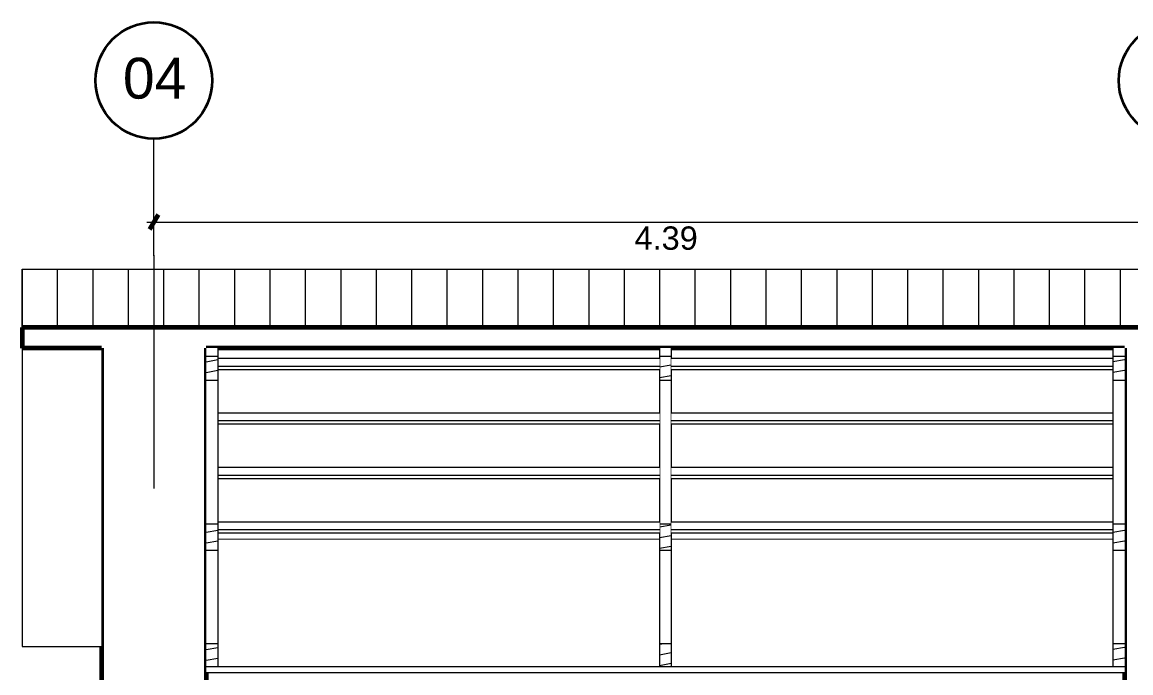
# Model space of a CAD drawing. Header units: metres. Extents: x 48 to 635, y -15 to 39.
# Drawn here: x 513.068 to 517.824, y -11.391 to -8.601 of the extents above; entities that cross this region are included whole.
import ezdxf

# ---------------------------------------------------------------- set-up
doc = ezdxf.new("R2010")
doc.units = ezdxf.units.M
doc.header["$MEASUREMENT"] = 0
doc.linetypes.add('Wipeout_Contour', pattern=[1, 0, -1])
for name, color, linetype in [('Dimensioning - General', 7, 'Continuous'), ('Interior - Furniture', 7, 'Continuous'), ('Shell - Roof', 7, 'Continuous'), ('Site & Landscape - Terrain', 7, 'Continuous'), ('Structural - Bearing', 7, 'Continuous'), ('Structural - Grid', 7, 'Continuous')]:
    doc.layers.add(name, color=color, linetype=linetype)
doc.styles.add('GENERATED_STYLE_1', font='')
doc.styles.get('GENERATED_STYLE_1').set_extended_font_data('Arial')
doc.dimstyles.new('GENERATED_STYLE__7', dxfattribs={"dimtxt": 0.1, "dimasz": 0.0475, "dimexe": 0.18, "dimexo": 0.0625, "dimgap": 0.09, "dimtad": 3, "dimtih": 1, "dimtoh": 1, "dimzin": 0, "dimdsep": 46, "dimtxsty": 'GENERATED_STYLE_1', "dimblk": 'ARROWHEAD_2', "dimblk1": 'ARROWHEAD_2', "dimblk2": 'ARROWHEAD_2', "dimcen": 0.09, "dimclrd": 256, "dimclre": 256, "dimclrt": 5, "dimazin": 0, "dimtfac": 1, "dimtdec": 4, "dimtmove": 0, "dimatfit": 3, "dimfxl": 1, "dimtolj": 1, "dimtzin": 0, "dimarcsym": 0})
pattern_1 = [(10, (535.77004, -14.601266), (-0.00781417, 0.04431635), [])]

# ---------------------------------------------------------------- blocks, each defined once
blk = doc.blocks.new('*D137', base_point=(535.77, -14.6013))
at = {"layer": 'Dimensioning - General', "color": 151, "linetype": 'Continuous', "lineweight": 20, "true_color": 0x80c2ff}
for p, q in [((513.6327, -9.5054), (513.6327, -9.4116)), ((518.0227, -9.5054), (518.0227, -9.4116)), ((513.6021, -9.4585), (513.6327, -9.4585)), ((513.6327, -9.4585), (518.0227, -9.4585))]:
    blk.add_line(p, q, dxfattribs=at)
at = {"layer": 'Dimensioning - General', "color": 7, "linetype": 'Continuous', "lineweight": 60}
for p, q in [((513.6507, -9.4273), (513.6146, -9.4898)), ((518.0407, -9.4273), (518.0046, -9.4898))]:
    blk.add_line(p, q, dxfattribs=at)
at = {"layer": 'Dimensioning - General', "color": 5, "lineweight": 25, "insert": (515.6946, -9.5785), "char_height": 0.1, "attachment_point": 7, "style": 'GENERATED_STYLE_1'}
blk.add_mtext('\\A1;{\\pql;\\fArial|b0|i0|c0|p34;4.39}', dxfattribs=at)
blk = doc.blocks.new('ARROWHEAD_2')
at = {"color": 0, "linetype": 'Continuous', "lineweight": 0}
for p, q in [((0, 0), (-1, 0)), ((-0.38, -0.66), (0.38, 0.66))]:
    blk.add_line(p, q, dxfattribs=at)

msp = doc.modelspace()

# ---------------------------------------------------------------- linework, layer by layer
at = {"layer": 'Structural - Grid', "color": 104, "linetype": 'Continuous', "lineweight": 13, "true_color": 0x029e21}
msp.add_line((513.6327, -9.6013), (513.6327, -9.1013), dxfattribs=at)
at = {"layer": 'Structural - Grid', "color": 7, "linetype": 'Continuous', "lineweight": 35}
for centre in [(513.6327, -8.8513), (518.0227, -8.8513)]:
    msp.add_circle(centre, 0.25, dxfattribs=at)
at = {"layer": 'Structural - Grid', "color": 104, "linetype": 'Continuous', "lineweight": 13, "true_color": 0x029e21}
msp.add_point((513.6327, -9.6013), dxfattribs=at)
msp.add_point((513.6327, -9.6013), dxfattribs=at)

# ---------------------------------------------------------------- texts
at = {"layer": 'Structural - Grid', "color": 7, "lineweight": 13, "insert": (513.4999, -8.8427), "char_height": 0.175, "attachment_point": 4, "style": 'GENERATED_STYLE_1'}
msp.add_mtext('\\A1;{\\pql;\\pt0;\\fArial|b0|i0|c0|p34;04}', dxfattribs=at)

# ---------------------------------------------------------------- dimensions: what is measured, and where the dimension line sits
at = {"layer": 'Dimensioning - General', "color": 151, "linetype": 'Continuous', "lineweight": 20, "true_color": 0x80c2ff}
dim = msp.add_linear_dim(base=(518.0227, -9.4585), p1=(513.6327, -9.4585), p2=(518.0227, -9.4585), dimstyle='GENERATED_STYLE__7', dxfattribs=at)
dim.commit()
dim.dimension.update_dxf_attribs({"geometry": '*D137', "text_midpoint": (515.8245, -9.5285), "dimtype": 160})

# ---------------------------------------------------------------- wipeouts: each hides what was drawn before it
at = {"color": 254, "linetype": 'Wipeout_Contour', "lineweight": 0, "ltscale": 2064.003128}
msp.add_wipeout([(513.0677, -9.6607), (513.0677, -9.9108), (518.7477, -9.9108), (518.7477, -9.6607)], dxfattribs=at).dxf.layer = 'Shell - Roof'
at = {"color": 254, "linetype": 'Wipeout_Contour', "lineweight": 0, "ltscale": 2059.811722}
msp.add_wipeout([(513.9077, -9.9986), (513.9077, -10.0421), (515.8027, -10.0421), (515.8027, -9.9986)], dxfattribs=at).dxf.layer = 'Shell - Roof'
at = {"color": 254, "linetype": 'Wipeout_Contour', "lineweight": 0, "ltscale": 2067.59025}
msp.add_wipeout([(515.8527, -9.9986), (515.8527, -10.0421), (517.7477, -10.0421), (517.7477, -9.9986)], dxfattribs=at).dxf.layer = 'Shell - Roof'
at = {"color": 254, "linetype": 'Wipeout_Contour', "lineweight": 0, "ltscale": 2059.824572}
msp.add_wipeout([(515.8027, -10.0914), (513.9077, -10.0914), (513.9077, -10.2758), (515.8027, -10.2758)], dxfattribs=at).dxf.layer = 'Shell - Roof'
at = {"color": 254, "linetype": 'Wipeout_Contour', "lineweight": 0, "ltscale": 2067.603052}
msp.add_wipeout([(515.8527, -10.2758), (517.7477, -10.2758), (517.7477, -10.0914), (515.8527, -10.0914)], dxfattribs=at).dxf.layer = 'Shell - Roof'
at = {"color": 254, "linetype": 'Wipeout_Contour', "lineweight": 0, "ltscale": 2059.843277}
msp.add_wipeout([(513.9077, -10.3252), (513.9077, -10.5096), (515.8027, -10.5096), (515.8027, -10.3252)], dxfattribs=at).dxf.layer = 'Shell - Roof'
at = {"color": 254, "linetype": 'Wipeout_Contour', "lineweight": 0, "ltscale": 2067.621687}
msp.add_wipeout([(515.8527, -10.5096), (517.7477, -10.5096), (517.7477, -10.3252), (515.8527, -10.3252)], dxfattribs=at).dxf.layer = 'Shell - Roof'
at = {"color": 254, "linetype": 'Wipeout_Contour', "lineweight": 0, "ltscale": 2059.862407}
msp.add_wipeout([(513.9077, -10.559), (513.9077, -10.7433), (515.8027, -10.7433), (515.8027, -10.559)], dxfattribs=at).dxf.layer = 'Shell - Roof'
at = {"color": 254, "linetype": 'Wipeout_Contour', "lineweight": 0, "ltscale": 2067.640745}
msp.add_wipeout([(515.8527, -10.559), (515.8527, -10.7433), (517.7477, -10.7433), (517.7477, -10.559)], dxfattribs=at).dxf.layer = 'Shell - Roof'
at = {"color": 254, "linetype": 'Wipeout_Contour', "lineweight": 0, "ltscale": 2054.992433}
msp.add_wipeout([(513.4077, -9.9986), (513.4077, -11.6913), (513.8577, -11.6913), (513.8577, -9.9986)], dxfattribs=at).dxf.layer = 'Structural - Bearing'
at = {"color": 254, "linetype": 'Wipeout_Contour', "lineweight": 0, "ltscale": 2072.575369}
msp.add_wipeout([(517.7977, -9.9986), (517.7977, -12.2713), (518.2477, -12.2713), (518.2477, -9.9986)], dxfattribs=at).dxf.layer = 'Structural - Bearing'
at = {"color": 254, "linetype": 'Wipeout_Contour', "lineweight": 0, "ltscale": 2059.899856}
msp.add_wipeout([(513.9077, -11.3663), (515.8027, -11.3663), (515.8027, -10.8164), (513.9077, -10.8164)], dxfattribs=at).dxf.layer = 'Structural - Bearing'
at = {"color": 254, "linetype": 'Wipeout_Contour', "lineweight": 0, "ltscale": 2067.678053}
msp.add_wipeout([(515.8527, -10.8164), (515.8527, -11.3663), (517.7477, -11.3663), (517.7477, -10.8164)], dxfattribs=at).dxf.layer = 'Structural - Bearing'

# ---------------------------------------------------------------- next in the draw order: hatches: boundary and pattern name
at = {"layer": 'Shell - Roof', "linetype": 'Continuous', "lineweight": 0, "true_color": 0x000000}
h = msp.add_hatch(dxfattribs=at)
h.set_pattern_fill('Plank_Floor_Ver_0004', color=18, style=0, pattern_type=2)
h.set_pattern_definition([(90, (513.06767, -11.04502), (-0.152, 0), [])])
h.paths.add_polyline_path([(513.0677, -9.6607), (513.0677, -9.9108), (518.7477, -9.9108), (518.7477, -9.6607)])

# ---------------------------------------------------------------- next in the draw order: linework, layer by layer
at = {"layer": 'Shell - Roof', "color": 23, "linetype": 'Continuous', "lineweight": 13, "true_color": 0xbf8080}
msp.add_line((513.0677, -9.6607), (518.7477, -9.6607), dxfattribs=at)
at = {"layer": 'Structural - Bearing', "color": 7, "linetype": 'Continuous', "lineweight": 60}
for p, q in [((513.4077, -9.9986), (513.4077, -11.6913)), ((513.8577, -9.9986), (513.8577, -10.0349)), ((513.8577, -10.0349), (513.8577, -10.1384)), ((517.7977, -9.9986), (517.7977, -10.0349)), ((517.7977, -10.0349), (517.7977, -10.1384)), ((513.8577, -10.1384), (513.8577, -10.7543)), ((517.7977, -10.1384), (517.7977, -10.7543)), ((513.8577, -10.7543), (513.8577, -10.8669)), ((517.7977, -10.7543), (517.7977, -10.8669)), ((513.8577, -10.8669), (513.8577, -11.2663)), ((517.7977, -10.8669), (517.7977, -11.2663)), ((513.8577, -11.3913), (513.8577, -11.6913)), ((517.7977, -11.3913), (517.7977, -12.2713))]:
    msp.add_line(p, q, dxfattribs=at)
at = {"layer": 'Structural - Bearing', "color": 251, "linetype": 'Continuous', "lineweight": 20, "true_color": 0x6a6a6a}
for p, q in [((513.9077, -10.8164), (515.8027, -10.8164)), ((515.8527, -10.8164), (517.7477, -10.8164))]:
    msp.add_line(p, q, dxfattribs=at)
at = {"layer": 'Structural - Bearing', "color": 7, "linetype": 'Continuous', "lineweight": 60, "flags": 128}
for points in [[(513.8577, -11.2663), (513.8577, -11.3663), (513.8577, -11.3913)], [(517.7977, -11.2663), (517.7977, -11.3663), (517.7977, -11.3913)]]:
    msp.add_lwpolyline(points, dxfattribs=at)
at = {"layer": 'Structural - Grid', "color": 104, "linetype": 'Continuous', "lineweight": 13, "true_color": 0x029e21}
msp.add_line((513.6327, -10.1013), (513.6327, -10.6013), dxfattribs=at)

# ---------------------------------------------------------------- next in the draw order: wipeouts: each hides what was drawn before it
at = {"color": 254, "linetype": 'Wipeout_Contour', "lineweight": 0, "ltscale": 2063.735102}
msp.add_wipeout([(515.8527, -10.1384), (515.8027, -10.1384), (515.8027, -10.7543), (515.8527, -10.7543)], dxfattribs=at).dxf.layer = 'Interior - Furniture'
at = {"color": 254, "linetype": 'Wipeout_Contour', "lineweight": 0, "ltscale": 2063.786604}
msp.add_wipeout([(515.8027, -10.8669), (515.8027, -11.2663), (515.8527, -11.2663), (515.8527, -10.8669)], dxfattribs=at).dxf.layer = 'Interior - Furniture'

# ---------------------------------------------------------------- next in the draw order: wipeouts: each hides what was drawn before it
at = {"color": 254, "linetype": 'Wipeout_Contour', "lineweight": 0, "ltscale": 2056.008405}
msp.add_wipeout([(513.8577, -10.8669), (513.8577, -11.2663), (513.9077, -11.2663), (513.9077, -10.8669)], dxfattribs=at).dxf.layer = 'Interior - Furniture'
at = {"color": 254, "linetype": 'Wipeout_Contour', "lineweight": 0, "ltscale": 2071.564816}
msp.add_wipeout([(517.7477, -10.8669), (517.7477, -11.2663), (517.7977, -11.2663), (517.7977, -10.8669)], dxfattribs=at).dxf.layer = 'Interior - Furniture'
at = {"color": 254, "linetype": 'Wipeout_Contour', "lineweight": 0, "ltscale": 2053.39432}
msp.add_wipeout([(513.0677, -9.9986), (513.0677, -11.279), (513.4077, -11.279), (513.4077, -9.9986)], dxfattribs=at).dxf.layer = 'Shell - Roof'
at = {"color": 254, "linetype": 'Wipeout_Contour', "lineweight": 0, "ltscale": 2059.875153}
msp.add_wipeout([(513.9077, -10.7927), (513.9077, -10.8164), (515.8027, -10.8164), (515.8027, -10.7927)], dxfattribs=at).dxf.layer = 'Shell - Roof'
at = {"color": 254, "linetype": 'Wipeout_Contour', "lineweight": 0, "ltscale": 2067.653443}
msp.add_wipeout([(517.7477, -10.7927), (515.8527, -10.7927), (515.8527, -10.8164), (517.7477, -10.8164)], dxfattribs=at).dxf.layer = 'Shell - Roof'
at = {"color": 254, "linetype": 'Wipeout_Contour', "lineweight": 0, "ltscale": 2063.81377}
msp.add_wipeout([(513.8577, -11.3663), (513.8577, -11.3913), (517.7977, -11.3913), (517.7977, -11.3663)], dxfattribs=at).dxf.layer = 'Site & Landscape - Terrain'

# ---------------------------------------------------------------- next in the draw order: hatches: boundary and pattern name
at = {"layer": 'Site & Landscape - Terrain', "linetype": 'Continuous', "lineweight": 15, "true_color": 0x93a0c6}
h = msp.add_hatch(dxfattribs=at)
h.set_pattern_fill('Plaster_0004', color=253, style=0, pattern_type=2)
h.set_pattern_definition([(0, (535.77004, -14.60127), (0, 0.08660254), [0, -0.05]), (0, (535.79504, -14.557965), (0, 0.08660254), [0, -0.05])])
h.paths.add_polyline_path([(513.8577, -11.3663), (513.8577, -11.3913), (517.7977, -11.3913), (517.7977, -11.3663)])

# ---------------------------------------------------------------- next in the draw order: linework, layer by layer
at = {"layer": 'Shell - Roof', "color": 23, "linetype": 'Continuous', "lineweight": 13, "true_color": 0xbf8080}
msp.add_line((513.0677, -11.279), (513.4077, -11.279), dxfattribs=at)
at = {"layer": 'Site & Landscape - Terrain', "color": 55, "linetype": 'Continuous', "lineweight": 13, "true_color": 0xa2a233}
for p, q in [((515.8027, -11.3663), (513.9077, -11.3663)), ((517.7477, -11.3663), (515.8527, -11.3663)), ((517.7977, -11.3913), (513.8577, -11.3913))]:
    msp.add_line(p, q, dxfattribs=at)

# ---------------------------------------------------------------- next in the draw order: wipeouts: each hides what was drawn before it
at = {"color": 254, "linetype": 'Wipeout_Contour', "lineweight": 0, "ltscale": 2063.76474}
msp.add_wipeout([(515.8027, -10.8669), (515.8527, -10.8669), (515.8527, -10.7543), (515.8027, -10.7543)], dxfattribs=at).dxf.layer = 'Interior - Furniture'
at = {"color": 254, "linetype": 'Wipeout_Contour', "lineweight": 0, "ltscale": 2064.016}
msp.add_wipeout([(513.0677, -9.9108), (513.0677, -9.9986), (518.7477, -9.9986), (518.7477, -9.9108)], dxfattribs=at).dxf.layer = 'Shell - Roof'

# ---------------------------------------------------------------- next in the draw order: hatches: boundary and pattern name
at = {"layer": 'Interior - Furniture', "linetype": 'Continuous', "lineweight": 13, "true_color": 0xe4ad2c}
h = msp.add_hatch(dxfattribs=at)
h.set_pattern_fill('Wood_0004', color=42, style=0, pattern_type=2)
h.set_pattern_definition(pattern_1)
h.paths.add_polyline_path([(515.8027, -10.8669), (515.8527, -10.8669), (515.8527, -10.7543), (515.8027, -10.7543)])

# ---------------------------------------------------------------- next in the draw order: linework, layer by layer
at = {"layer": 'Interior - Furniture', "color": 104, "linetype": 'Continuous', "lineweight": 20, "true_color": 0x029e21}
for p, q in [((515.8027, -10.7543), (515.8027, -10.8669)), ((515.8527, -10.7543), (515.8027, -10.7543)), ((515.8527, -10.7543), (515.8527, -10.8669)), ((515.8527, -10.8669), (515.8027, -10.8669))]:
    msp.add_line(p, q, dxfattribs=at)
at = {"layer": 'Shell - Roof', "color": 23, "linetype": 'Continuous', "lineweight": 13, "true_color": 0xbf8080}
for p, q in [((513.0677, -9.6607), (513.0677, -9.9108)), ((513.0677, -9.9986), (513.0677, -11.279))]:
    msp.add_line(p, q, dxfattribs=at)
at = {"layer": 'Shell - Roof', "color": 7, "linetype": 'Continuous', "lineweight": 60}
for p, q in [((513.0677, -9.9108), (513.0677, -9.9986)), ((518.7477, -9.9108), (513.0677, -9.9108)), ((513.4077, -9.9986), (513.0677, -9.9986)), ((517.7977, -9.9986), (513.8577, -9.9986))]:
    msp.add_line(p, q, dxfattribs=at)
at = {"layer": 'Structural - Grid', "color": 104, "linetype": 'Continuous', "lineweight": 13, "true_color": 0x029e21}
msp.add_line((513.6327, -9.6013), (513.6327, -10.1013), dxfattribs=at)

# ---------------------------------------------------------------- next in the draw order: wipeouts: each hides what was drawn before it
at = {"color": 254, "linetype": 'Wipeout_Contour', "lineweight": 0, "ltscale": 2056.029992}
msp.add_wipeout([(513.8577, -11.3663), (513.9077, -11.3663), (513.9077, -11.2663), (513.8577, -11.2663)], dxfattribs=at).dxf.layer = 'Interior - Furniture'
at = {"color": 254, "linetype": 'Wipeout_Contour', "lineweight": 0, "ltscale": 2063.80811}
msp.add_wipeout([(515.8027, -11.3663), (515.8527, -11.3663), (515.8527, -11.2663), (515.8027, -11.2663)], dxfattribs=at).dxf.layer = 'Interior - Furniture'
at = {"color": 254, "linetype": 'Wipeout_Contour', "lineweight": 0, "ltscale": 2071.586242}
msp.add_wipeout([(517.7477, -11.3663), (517.7977, -11.3663), (517.7977, -11.2663), (517.7477, -11.2663)], dxfattribs=at).dxf.layer = 'Interior - Furniture'

# ---------------------------------------------------------------- next in the draw order: hatches: boundary and pattern name
at = {"layer": 'Interior - Furniture', "linetype": 'Continuous', "lineweight": 13, "true_color": 0xe4ad2c}
h = msp.add_hatch(dxfattribs=at)
h.set_pattern_fill('Wood_0004', color=42, style=0, pattern_type=2)
h.set_pattern_definition(pattern_1)
h.paths.add_polyline_path([(513.8577, -11.3663), (513.9077, -11.3663), (513.9077, -11.2663), (513.8577, -11.2663)])
h = msp.add_hatch(dxfattribs=at)
h.set_pattern_fill('Wood_0004', color=42, style=0, pattern_type=2)
h.set_pattern_definition(pattern_1)
h.paths.add_polyline_path([(515.8027, -11.3663), (515.8527, -11.3663), (515.8527, -11.2663), (515.8027, -11.2663)])
h = msp.add_hatch(dxfattribs=at)
h.set_pattern_fill('Wood_0004', color=42, style=0, pattern_type=2)
h.set_pattern_definition(pattern_1)
h.paths.add_polyline_path([(517.7477, -11.3663), (517.7977, -11.3663), (517.7977, -11.2663), (517.7477, -11.2663)])

# ---------------------------------------------------------------- next in the draw order: linework, layer by layer
at = {"layer": 'Interior - Furniture', "color": 134, "linetype": 'Continuous', "lineweight": 18}
for p, q in [((515.8027, -10.8669), (515.8027, -11.2663)), ((515.8527, -10.8669), (515.8527, -11.2663))]:
    msp.add_line(p, q, dxfattribs=at)
at = {"layer": 'Interior - Furniture', "color": 104, "linetype": 'Continuous', "lineweight": 20, "true_color": 0x029e21}
for p, q in [((513.9077, -11.2663), (513.8577, -11.2663)), ((513.9077, -11.2663), (513.9077, -11.3663)), ((515.8027, -11.2663), (515.8027, -11.3663)), ((515.8527, -11.2663), (515.8027, -11.2663)), ((515.8527, -11.2663), (515.8527, -11.3663)), ((517.7477, -11.2663), (517.7477, -11.3663)), ((517.7977, -11.2663), (517.7477, -11.2663)), ((513.9077, -11.3663), (513.8577, -11.3663)), ((515.8527, -11.3663), (515.8027, -11.3663)), ((517.7977, -11.3663), (517.7477, -11.3663))]:
    msp.add_line(p, q, dxfattribs=at)

# ---------------------------------------------------------------- next in the draw order: wipeouts: each hides what was drawn before it
at = {"color": 254, "linetype": 'Wipeout_Contour', "lineweight": 0, "ltscale": 2063.700635}
msp.add_wipeout([(515.8027, -9.9986), (515.8027, -10.0349), (515.8527, -10.0349), (515.8527, -9.9986)], dxfattribs=at).dxf.layer = 'Interior - Furniture'

# ---------------------------------------------------------------- next in the draw order: wipeouts: each hides what was drawn before it
at = {"color": 254, "linetype": 'Wipeout_Contour', "lineweight": 0, "ltscale": 2063.706094}
msp.add_wipeout([(515.8027, -10.1384), (515.8527, -10.1384), (515.8527, -10.0349), (515.8027, -10.0349)], dxfattribs=at).dxf.layer = 'Interior - Furniture'

# ---------------------------------------------------------------- next in the draw order: hatches: boundary and pattern name
at = {"layer": 'Interior - Furniture', "linetype": 'Continuous', "lineweight": 13, "true_color": 0xe4ad2c}
h = msp.add_hatch(dxfattribs=at)
h.set_pattern_fill('Wood_0004', color=42, style=0, pattern_type=2)
h.set_pattern_definition(pattern_1)
h.paths.add_polyline_path([(515.8027, -10.1384), (515.8527, -10.1384), (515.8527, -10.0349), (515.8027, -10.0349)])

# ---------------------------------------------------------------- next in the draw order: linework, layer by layer
at = {"layer": 'Interior - Furniture', "color": 134, "linetype": 'Continuous', "lineweight": 18}
for p, q in [((515.8027, -9.9986), (515.8027, -10.0349)), ((515.8527, -9.9986), (515.8527, -10.0349)), ((515.8027, -10.1384), (515.8027, -10.7543)), ((515.8527, -10.1384), (515.8527, -10.7543))]:
    msp.add_line(p, q, dxfattribs=at)
at = {"layer": 'Interior - Furniture', "color": 104, "linetype": 'Continuous', "lineweight": 20, "true_color": 0x029e21}
for p, q in [((515.8027, -10.0349), (515.8027, -10.1384)), ((515.8527, -10.0349), (515.8027, -10.0349)), ((515.8527, -10.0349), (515.8527, -10.1384)), ((515.8527, -10.1384), (515.8027, -10.1384))]:
    msp.add_line(p, q, dxfattribs=at)

# ---------------------------------------------------------------- next in the draw order: wipeouts: each hides what was drawn before it
at = {"color": 254, "linetype": 'Wipeout_Contour', "lineweight": 0, "ltscale": 2059.814731}
msp.add_wipeout([(513.9077, -10.0421), (513.9077, -10.0758), (515.8027, -10.0758), (515.8027, -10.0421)], dxfattribs=at).dxf.layer = 'Interior - Furniture'
at = {"color": 254, "linetype": 'Wipeout_Contour', "lineweight": 0, "ltscale": 2067.593248}
msp.add_wipeout([(515.8527, -10.0758), (517.7477, -10.0758), (517.7477, -10.0421), (515.8527, -10.0421)], dxfattribs=at).dxf.layer = 'Interior - Furniture'
at = {"color": 254, "linetype": 'Wipeout_Contour', "lineweight": 0, "ltscale": 2059.833211}
msp.add_wipeout([(513.9077, -10.2758), (513.9077, -10.3096), (515.8027, -10.3096), (515.8027, -10.2758)], dxfattribs=at).dxf.layer = 'Interior - Furniture'
at = {"color": 254, "linetype": 'Wipeout_Contour', "lineweight": 0, "ltscale": 2067.611658}
msp.add_wipeout([(515.8527, -10.3096), (517.7477, -10.3096), (517.7477, -10.2758), (515.8527, -10.2758)], dxfattribs=at).dxf.layer = 'Interior - Furniture'
at = {"color": 254, "linetype": 'Wipeout_Contour', "lineweight": 0, "ltscale": 2059.852114}
msp.add_wipeout([(513.9077, -10.5096), (513.9077, -10.5434), (515.8027, -10.5434), (515.8027, -10.5096)], dxfattribs=at).dxf.layer = 'Interior - Furniture'
at = {"color": 254, "linetype": 'Wipeout_Contour', "lineweight": 0, "ltscale": 2067.63049}
msp.add_wipeout([(515.8527, -10.5096), (515.8527, -10.5434), (517.7477, -10.5434), (517.7477, -10.5096)], dxfattribs=at).dxf.layer = 'Interior - Furniture'
at = {"color": 254, "linetype": 'Wipeout_Contour', "lineweight": 0, "ltscale": 2059.871442}
msp.add_wipeout([(513.9077, -10.7433), (513.9077, -10.7771), (515.8027, -10.7771), (515.8027, -10.7433)], dxfattribs=at).dxf.layer = 'Interior - Furniture'
at = {"color": 254, "linetype": 'Wipeout_Contour', "lineweight": 0, "ltscale": 2067.649745}
msp.add_wipeout([(515.8527, -10.7433), (515.8527, -10.7771), (517.7477, -10.7771), (517.7477, -10.7433)], dxfattribs=at).dxf.layer = 'Interior - Furniture'

# ---------------------------------------------------------------- next in the draw order: linework, layer by layer
at = {"layer": 'Interior - Furniture', "color": 104, "linetype": 'Continuous', "lineweight": 13, "true_color": 0x029e21}
for p, q in [((513.9077, -10.042), (515.8027, -10.042)), ((515.8527, -10.042), (517.7477, -10.042)), ((513.9077, -10.2758), (515.8027, -10.2758)), ((515.8527, -10.2758), (517.7477, -10.2758)), ((513.9077, -10.5096), (515.8027, -10.5096)), ((515.8527, -10.5096), (517.7477, -10.5096)), ((513.9077, -10.7433), (515.8027, -10.7433)), ((515.8527, -10.7433), (517.7477, -10.7433))]:
    msp.add_line(p, q, dxfattribs=at)

# ---------------------------------------------------------------- next in the draw order: wipeouts: each hides what was drawn before it
at = {"color": 254, "linetype": 'Wipeout_Contour', "lineweight": 0, "ltscale": 2059.816661}
msp.add_wipeout([(513.9077, -10.0758), (513.9077, -10.0914), (515.8027, -10.0914), (515.8027, -10.0758)], dxfattribs=at).dxf.layer = 'Interior - Furniture'
at = {"color": 254, "linetype": 'Wipeout_Contour', "lineweight": 0, "ltscale": 2067.595171}
msp.add_wipeout([(515.8527, -10.0758), (515.8527, -10.0914), (517.7477, -10.0914), (517.7477, -10.0758)], dxfattribs=at).dxf.layer = 'Interior - Furniture'
at = {"color": 254, "linetype": 'Wipeout_Contour', "lineweight": 0, "ltscale": 2059.835185}
msp.add_wipeout([(513.9077, -10.3096), (513.9077, -10.3252), (515.8027, -10.3252), (515.8027, -10.3096)], dxfattribs=at).dxf.layer = 'Interior - Furniture'
at = {"color": 254, "linetype": 'Wipeout_Contour', "lineweight": 0, "ltscale": 2067.613625}
msp.add_wipeout([(515.8527, -10.3096), (515.8527, -10.3252), (517.7477, -10.3252), (517.7477, -10.3096)], dxfattribs=at).dxf.layer = 'Interior - Furniture'
at = {"color": 254, "linetype": 'Wipeout_Contour', "lineweight": 0, "ltscale": 2059.854134}
msp.add_wipeout([(513.9077, -10.5434), (513.9077, -10.559), (515.8027, -10.559), (515.8027, -10.5434)], dxfattribs=at).dxf.layer = 'Interior - Furniture'
at = {"color": 254, "linetype": 'Wipeout_Contour', "lineweight": 0, "ltscale": 2067.632502}
msp.add_wipeout([(515.8527, -10.5434), (515.8527, -10.559), (517.7477, -10.559), (517.7477, -10.5434)], dxfattribs=at).dxf.layer = 'Interior - Furniture'
at = {"color": 254, "linetype": 'Wipeout_Contour', "lineweight": 0, "ltscale": 2059.873506}
msp.add_wipeout([(513.9077, -10.7771), (513.9077, -10.7927), (515.8027, -10.7927), (515.8027, -10.7771)], dxfattribs=at).dxf.layer = 'Interior - Furniture'
at = {"color": 254, "linetype": 'Wipeout_Contour', "lineweight": 0, "ltscale": 2067.651802}
msp.add_wipeout([(515.8527, -10.7771), (515.8527, -10.7927), (517.7477, -10.7927), (517.7477, -10.7771)], dxfattribs=at).dxf.layer = 'Interior - Furniture'

# ---------------------------------------------------------------- next in the draw order: linework, layer by layer
at = {"layer": 'Interior - Furniture', "color": 104, "linetype": 'Continuous', "lineweight": 13, "true_color": 0x029e21}
for p, q in [((513.9077, -10.0758), (515.8027, -10.0758)), ((515.8527, -10.0758), (517.7477, -10.0758)), ((515.8027, -10.0914), (513.9077, -10.0914)), ((517.7477, -10.0914), (515.8527, -10.0914)), ((513.9077, -10.3096), (515.8027, -10.3096)), ((515.8527, -10.3096), (517.7477, -10.3096)), ((515.8027, -10.3252), (513.9077, -10.3252)), ((517.7477, -10.3252), (515.8527, -10.3252)), ((513.9077, -10.5434), (515.8027, -10.5434)), ((515.8027, -10.559), (513.9077, -10.559)), ((515.8527, -10.5434), (517.7477, -10.5434)), ((517.7477, -10.559), (515.8527, -10.559)), ((513.9077, -10.7771), (515.8027, -10.7771)), ((515.8027, -10.7927), (513.9077, -10.7927)), ((515.8527, -10.7771), (517.7477, -10.7771)), ((517.7477, -10.7927), (515.8527, -10.7927))]:
    msp.add_line(p, q, dxfattribs=at)

# ---------------------------------------------------------------- next in the draw order: wipeouts: each hides what was drawn before it
at = {"color": 254, "linetype": 'Wipeout_Contour', "lineweight": 0, "ltscale": 2055.92211}
msp.add_wipeout([(513.9077, -9.9986), (513.8577, -9.9986), (513.8577, -10.0349), (513.9077, -10.0349)], dxfattribs=at).dxf.layer = 'Interior - Furniture'
at = {"color": 254, "linetype": 'Wipeout_Contour', "lineweight": 0, "ltscale": 2071.47917}
msp.add_wipeout([(517.7977, -9.9986), (517.7477, -9.9986), (517.7477, -10.0349), (517.7977, -10.0349)], dxfattribs=at).dxf.layer = 'Interior - Furniture'

# ---------------------------------------------------------------- next in the draw order: wipeouts: each hides what was drawn before it
at = {"color": 254, "linetype": 'Wipeout_Contour', "lineweight": 0, "ltscale": 2055.956708}
msp.add_wipeout([(513.9077, -10.1384), (513.8577, -10.1384), (513.8577, -10.7543), (513.9077, -10.7543)], dxfattribs=at).dxf.layer = 'Interior - Furniture'
at = {"color": 254, "linetype": 'Wipeout_Contour', "lineweight": 0, "ltscale": 2071.513507}
msp.add_wipeout([(517.7477, -10.7543), (517.7977, -10.7543), (517.7977, -10.1384), (517.7477, -10.1384)], dxfattribs=at).dxf.layer = 'Interior - Furniture'

# ---------------------------------------------------------------- next in the draw order: wipeouts: each hides what was drawn before it
at = {"color": 254, "linetype": 'Wipeout_Contour', "lineweight": 0, "ltscale": 2055.92759}
msp.add_wipeout([(513.8577, -10.1384), (513.9077, -10.1384), (513.9077, -10.0349), (513.8577, -10.0349)], dxfattribs=at).dxf.layer = 'Interior - Furniture'
at = {"color": 254, "linetype": 'Wipeout_Contour', "lineweight": 0, "ltscale": 2071.484608}
msp.add_wipeout([(517.7477, -10.1384), (517.7977, -10.1384), (517.7977, -10.0349), (517.7477, -10.0349)], dxfattribs=at).dxf.layer = 'Interior - Furniture'
at = {"color": 254, "linetype": 'Wipeout_Contour', "lineweight": 0, "ltscale": 2055.986459}
msp.add_wipeout([(513.8577, -10.8669), (513.9077, -10.8669), (513.9077, -10.7543), (513.8577, -10.7543)], dxfattribs=at).dxf.layer = 'Interior - Furniture'
at = {"color": 254, "linetype": 'Wipeout_Contour', "lineweight": 0, "ltscale": 2071.543035}
msp.add_wipeout([(517.7477, -10.8669), (517.7977, -10.8669), (517.7977, -10.7543), (517.7477, -10.7543)], dxfattribs=at).dxf.layer = 'Interior - Furniture'

# ---------------------------------------------------------------- next in the draw order: hatches: boundary and pattern name
at = {"layer": 'Interior - Furniture', "linetype": 'Continuous', "lineweight": 13, "true_color": 0xe4ad2c}
h = msp.add_hatch(dxfattribs=at)
h.set_pattern_fill('Wood_0004', color=42, style=0, pattern_type=2)
h.set_pattern_definition(pattern_1)
h.paths.add_polyline_path([(513.8577, -10.1384), (513.9077, -10.1384), (513.9077, -10.0349), (513.8577, -10.0349)])
h = msp.add_hatch(dxfattribs=at)
h.set_pattern_fill('Wood_0004', color=42, style=0, pattern_type=2)
h.set_pattern_definition(pattern_1)
h.paths.add_polyline_path([(517.7477, -10.1384), (517.7977, -10.1384), (517.7977, -10.0349), (517.7477, -10.0349)])
h = msp.add_hatch(dxfattribs=at)
h.set_pattern_fill('Wood_0004', color=42, style=0, pattern_type=2)
h.set_pattern_definition(pattern_1)
h.paths.add_polyline_path([(513.8577, -10.8669), (513.9077, -10.8669), (513.9077, -10.7543), (513.8577, -10.7543)])
h = msp.add_hatch(dxfattribs=at)
h.set_pattern_fill('Wood_0004', color=42, style=0, pattern_type=2)
h.set_pattern_definition(pattern_1)
h.paths.add_polyline_path([(517.7477, -10.8669), (517.7977, -10.8669), (517.7977, -10.7543), (517.7477, -10.7543)])

# ---------------------------------------------------------------- next in the draw order: linework, layer by layer
at = {"layer": 'Interior - Furniture', "color": 104, "linetype": 'Continuous', "lineweight": 20, "true_color": 0x029e21}
for p, q in [((513.9077, -10.0349), (513.8577, -10.0349)), ((513.9077, -10.0349), (513.9077, -10.1384)), ((517.7477, -10.0349), (517.7477, -10.1384)), ((517.7977, -10.0349), (517.7477, -10.0349)), ((513.9077, -10.1384), (513.8577, -10.1384)), ((517.7977, -10.1384), (517.7477, -10.1384)), ((513.9077, -10.7543), (513.8577, -10.7543)), ((513.9077, -10.7543), (513.9077, -10.8669)), ((517.7477, -10.7543), (517.7477, -10.8669)), ((517.7977, -10.7543), (517.7477, -10.7543)), ((513.9077, -10.8669), (513.8577, -10.8669)), ((517.7977, -10.8669), (517.7477, -10.8669))]:
    msp.add_line(p, q, dxfattribs=at)
at = {"layer": 'Interior - Furniture', "color": 134, "linetype": 'Continuous', "lineweight": 18}
for p, q in [((513.9077, -9.9986), (513.9077, -10.0349)), ((517.7477, -9.9986), (517.7477, -10.0349)), ((513.9077, -10.1384), (513.9077, -10.7543)), ((517.7477, -10.1384), (517.7477, -10.7543)), ((513.9077, -10.8669), (513.9077, -11.2663)), ((517.7477, -10.8669), (517.7477, -11.2663))]:
    msp.add_line(p, q, dxfattribs=at)

doc.saveas('drawing.dxf')
